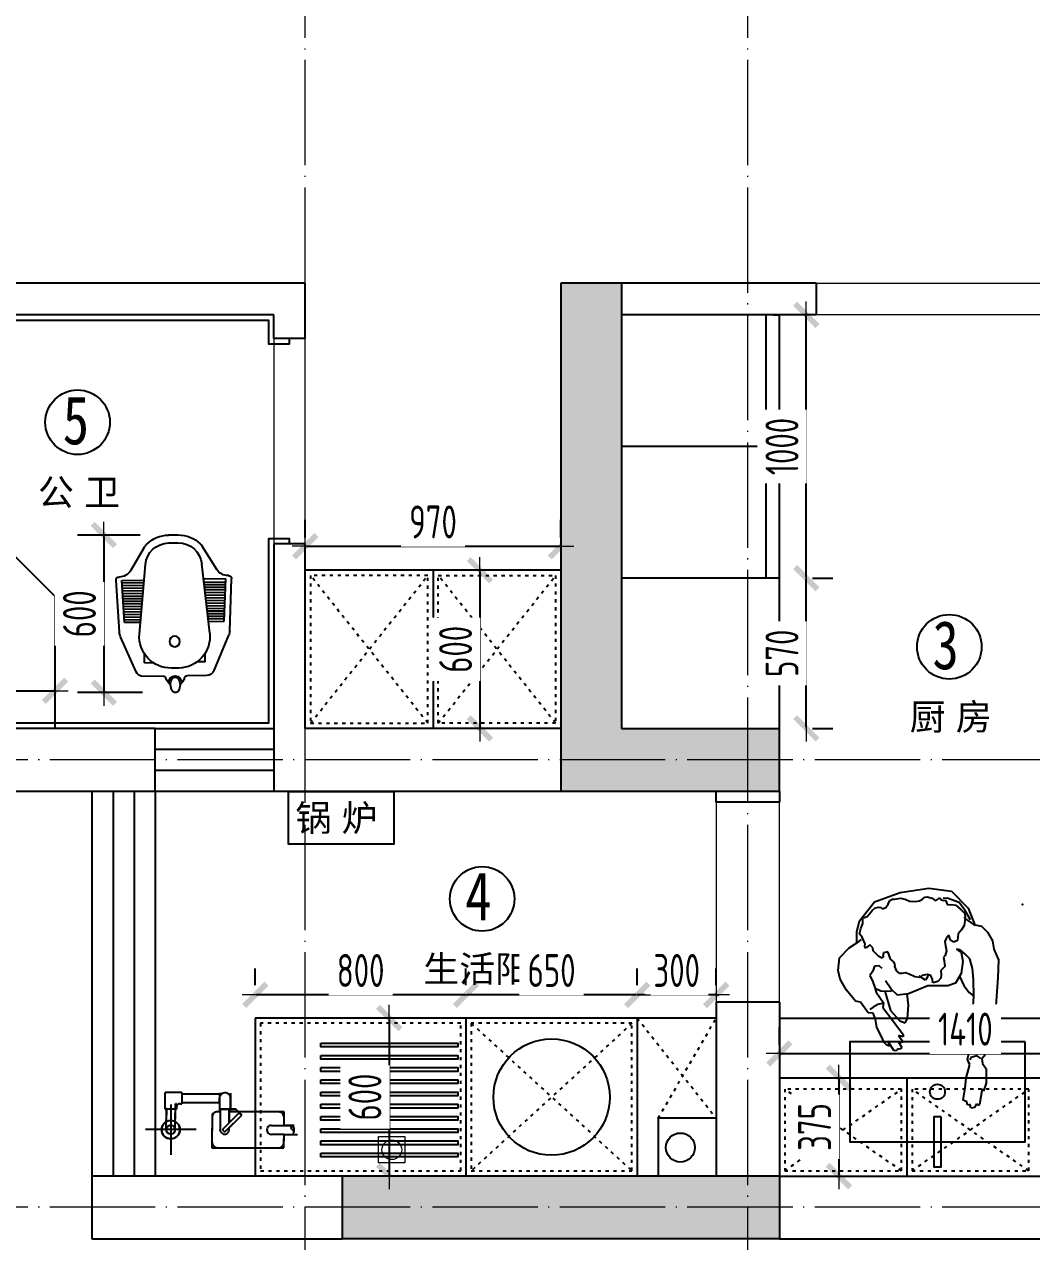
# Model space of a CAD drawing. Header units: inches. Extents: x -50945 to 250244, y -404780 to 18493.
# Drawn here: x 42694 to 46518, y -352325 to -347703 of the extents above; entities that cross this region are included whole.
import ezdxf

# ---------------------------------------------------------------- set-up
doc = ezdxf.new("R2010")
doc.units = ezdxf.units.IN
doc.header["$MEASUREMENT"] = 0
doc.linetypes.add('ACAD_ISO03W100', pattern=[30, 12, -18])
doc.linetypes.add('DOTE', pattern=[2.42, 2, -0.2, 0.02, -0.2])
for name, color, linetype in [('D-ARCHI', 250, 'Continuous'), ('EVH 立面填充', 8, 'Continuous'), ('IBS-003-建筑窗框', 3, 'Continuous'), ('IBS-182-原建筑非承重墙', 150, 'Continuous'), ('IBS-200-原建筑承重墙柱', 200, 'Continuous'), ('IBS-63-原建筑窗', 63, 'Continuous'), ('IDS-030-造型完成面(看线)', 30, 'Continuous'), ('IDS-040-固定高家具', 40, 'Continuous'), ('IFF-31-卫浴洁具', 31, 'Continuous'), ('IFF-51-活动家具', 51, 'Continuous'), ('iGo户型优化', 7, 'Continuous'), ('房间编号', 50, 'Continuous')]:
    doc.layers.add(name, color=color, linetype=linetype)
for name, color, linetype, lineweight in [('地面铺装内线', 251, 'Continuous', 5), ('地面铺装外线', 136, 'Continuous', 20), ('天棚材质标注', 2, 'Continuous', 5), ('门', 65, 'Continuous', 13)]:
    doc.layers.add(name, color=color, linetype=linetype, lineweight=lineweight)
doc.styles.add('ARI', font='', dxfattribs={"width": 0.8, "height": 200})
doc.styles.add('HBA-DIMT', font='ARCHS.SHX', dxfattribs={"width": 0.8})
doc.styles.add('MtXpl_Arial_Unicode_', font='Arial Unicode.ttf')
doc.styles.get('ARI').set_extended_font_data('SimSun')
doc.dimstyles.new('HBA_40', dxfattribs={"dimscale": 50, "dimtxt": 2.5, "dimasz": 0.1, "dimexe": 2, "dimexo": 2.5, "dimgap": 0.6, "dimtad": 1, "dimdec": 0, "dimrnd": 5, "dimzin": 0, "dimtxsty": 'HBA-DIMT', "dimblk": 'HBA_DIMENSION_TICK', "dimblk1": 'HBA_DIMENSION_TICK', "dimblk2": 'HBA_DIMENSION_TICK', "dimcen": 0.125, "dimclrd": 44, "dimclre": 44, "dimclrt": 2, "dimadec": 0, "dimazin": 0, "dimtfac": 1, "dimtdec": 0, "dimtix": 1, "dimtmove": 1, "dimatfit": 3, "dimldrblk": 'HBA_Leader_Dot', "dimfxl": 0, "dimtvp": 1, "dimtfill": 1, "dimtolj": 1, "dimtzin": 0, "dimarcsym": 0})

# ---------------------------------------------------------------- blocks, each defined once
blk = doc.blocks.new('11')
at = {"layer": 'IBS-182-原建筑非承重墙'}
for p, q in [((140996.6, -1245.4), (140997.1, -1054.1)), ((140567.3, -1080.2), (140567.1, -1131.5)), ((140567.3, -1080.2), (140567.1, -1131.5)), ((140567.2, -1100.7), (140567.1, -1131.5)), ((140840.5, -1081), (140567.3, -1080.2)), ((140575.7, -1080.3), (140567.3, -1080.2)), ((140820, -1080.9), (140587.7, -1080.3)), ((140820, -1080.9), (140587.7, -1080.3)), ((140840.5, -1081), (140820, -1080.9)), ((140840.2, -1209.1), (140840.5, -1081)), ((140840.2, -1197.1), (140840.5, -1101.4)), ((140840.2, -1209.1), (140840.5, -1101.4)), ((140840.5, -1101.4), (140840.5, -1081)), ((140567.1, -1131.5), (140516.4, -1131.3)), ((140535.4, -1131.4), (140527.6, -1131.4)), ((140567.1, -1131.5), (140535.4, -1131.4)), ((140567.1, -1131.5), (140535.4, -1131.4)), ((140567.1, -1131.5), (140614.9, -1131.6)), ((140787.9, -1144.5), (140727.7, -1204.5)), ((140797.1, -1153.8), (140736.8, -1213.7)), ((140775.4, -1157), (140787.9, -1144.5)), ((140775.4, -1149.1), (140775.4, -1157)), ((140775.4, -1149.1), (140775.4, -1157)), ((140775.4, -1149.1), (140775.4, -1157)), ((140809.4, -1217.5), (140809.6, -1149.2)), ((140809.4, -1227.1), (140809.6, -1149.2)), ((140809.6, -1144.6), (140809.6, -1149.2)), ((140809.6, -1149.2), (140809.6, -1144.6)), ((140901.2, -1149.5), (141092.5, -1150)), ((140979.8, -1149.7), (140979.6, -1227.6)), ((141013.9, -1149.8), (141013.7, -1227.7)), ((140528, -1165.5), (140567, -1165.6)), ((140528, -1165.5), (140567, -1165.6)), ((140567, -1165.6), (140535.3, -1165.5)), ((140567, -1165.6), (140566.9, -1196.4)), ((140567, -1165.6), (140566.9, -1216.9)), ((140567, -1165.6), (140566.9, -1196.4)), ((140614.8, -1165.8), (140567, -1165.6)), ((140775.4, -1157), (140727.7, -1204.5)), ((140736.8, -1213.7), (140775.4, -1175.4)), ((140736.8, -1213.7), (140775.4, -1175.4)), ((140775.4, -1175.4), (140775.2, -1227)), ((140775.3, -1217.4), (140775.4, -1175.4)), ((140775.4, -1175.4), (140775.3, -1217.4)), ((140979.7, -1180.1), (140979.5, -1248.1)), ((140979.7, -1180.1), (140979.6, -1227.6)), ((141013.7, -1227.7), (141013.9, -1180.2)), ((141013.7, -1227.7), (141013.9, -1180.2)), ((140566.9, -1208.4), (140566.9, -1216.9)), ((140566.9, -1216.9), (140769.8, -1217.4)), ((140566.9, -1216.9), (140587.4, -1216.9)), ((140587.4, -1216.9), (140775.3, -1217.4)), ((140587.4, -1216.9), (140740.4, -1217.3)), ((140736.8, -1213.7), (140727.7, -1204.5)), ((140727.7, -1204.5), (140736.8, -1213.7)), ((140750, -1226.9), (140736.8, -1213.7)), ((140740.4, -1217.3), (140750, -1226.9)), ((140775.2, -1227), (140750, -1226.9)), ((140750, -1226.9), (140769.8, -1227)), ((140769.8, -1217.4), (140769.6, -1288.5)), ((140769.7, -1268.6), (140769.8, -1227)), ((140769.8, -1227), (140769.7, -1268.6)), ((140812.1, -1227.1), (140769.8, -1227)), ((140775.3, -1217.4), (140775.2, -1227)), ((140775.3, -1217.4), (140775.2, -1227)), ((140775.2, -1227), (140809.4, -1227.1)), ((140809.4, -1217.5), (140819.7, -1217.5)), ((140809.4, -1217.5), (140809.4, -1227.1)), ((140812.1, -1251.7), (140812.1, -1220.6)), ((140812.1, -1251.7), (140812.1, -1220.6)), ((140812.1, -1251.7), (140812.1, -1227.1)), ((140975.4, -1248.1), (140975.5, -1227.6)), ((140975.5, -1234.5), (140975.4, -1248.1)), ((140975.5, -1234.5), (140975.5, -1227.6)), ((140975.5, -1227.6), (140979.6, -1227.6)), ((140975.5, -1227.6), (141017.8, -1227.7)), ((140979.6, -1227.6), (140975.5, -1227.6)), ((140975.5, -1227.6), (140975.5, -1234.5)), ((140979.5, -1248.1), (140979.6, -1227.6)), ((140979.6, -1227.6), (141013.7, -1227.7)), ((140979.6, -1227.6), (141017.8, -1227.7)), ((141013.7, -1227.7), (141017.8, -1227.7)), ((141017.8, -1227.7), (141013.7, -1227.7)), ((141017.8, -1227.7), (141013.7, -1227.7)), ((141017.8, -1234.6), (141017.7, -1290.5)), ((141017.8, -1234.6), (141017.8, -1227.7)), ((141017.8, -1234.6), (141017.8, -1227.7)), ((141017.8, -1227.7), (141017.8, -1234.6)), ((141017.8, -1234.6), (141017.8, -1227.7)), ((141017.8, -1227.7), (141017.8, -1234.6)), ((140769.7, -1268.6), (140769.6, -1288.5)), ((140803.1, -1285.8), (140812, -1285.8)), ((140954.8, -1285.8), (140803.3, -1285.8)), ((140803.3, -1285.8), (140812, -1285.8)), ((140812.1, -1251.7), (140812, -1268.8)), ((140812, -1285.8), (140812.1, -1251.7)), ((140812, -1285.8), (140812.1, -1251.7)), ((140812.1, -1251.7), (140954.9, -1251.7)), ((140954.9, -1251.7), (140953, -1251.7)), ((140954.9, -1251.7), (140953, -1251.7)), ((140954.8, -1290.4), (140954.9, -1248.1)), ((140954.8, -1290.4), (140981.7, -1290.5)), ((140961.8, -1248.1), (140954.9, -1248.1)), ((140954.9, -1250.9), (140954.9, -1251.7)), ((140954.9, -1250.9), (140954.9, -1251.7)), ((140979.5, -1248.1), (140975.4, -1248.1)), ((140975.4, -1248.1), (140979.5, -1248.1)), ((140981.7, -1290.5), (141017.7, -1290.5))]:
    blk.add_line(p, q, dxfattribs=at)
blk.add_circle((140996.9, -1149.8), 34.9, dxfattribs=at)
for start, end in [(0, 180), (0, 180), (180, 240.5217), (180, 240.5217), (299.176, 0), (299.176, 0)]:
    blk.add_arc((140996.9, -1149.8), 34.9, start, end, dxfattribs=at)
for centre, major_axis, start_param, end_param in [((140587.7, -1100.8), (-14.5, 14.5), 5.495149, 7.065946), ((140820, -1101.4), (-14.5, -14.5), 2.353557, 3.924353), ((140553.1, -1148.5), (-17.5, -17.5), -1.141223, -0.024085), ((140539.5, -1139.9), (-6.72, -6.72), 4.378011, 6.612288), ((140531.1, -1157), (-6.72, -6.72), 1.236418, 3.470695), ((140614.9, -1148.7), (-12.1, -12.1), 0.78276, 3.924353), ((140792.5, -1149.1), (-12.1, 12.1), 3.924353, 7.065946), ((140792.5, -1149.1), (-4.6, -4.6), 1.568158, 4.709751), ((140996.9, -1149.8), (-12.1, 12.1), 4.709751, 10.992936), ((140587.4, -1196.4), (-14.5, 14.5), 0.78276, 2.353557), ((140819.7, -1197), (-14.5, -14.5), 0.78276, 2.353557), ((140961.8, -1234.4), (-9.66, 9.66), 2.353557, 3.924353), ((140790.8, -1268.7), (-15, 15), 0.78276, 2.986227), ((140790.8, -1268.7), (-15, 15), 2.986227, 3.924353)]:
    blk.add_ellipse(centre, major_axis=major_axis, ratio=1, start_param=start_param, end_param=end_param, dxfattribs=at)
at = {"layer": 'IBS-182-原建筑非承重墙', "extrusion": (0, 0, -1)}
for start_param, end_param in [(5.500425, 7.071221), (5.500425, 7.071221), (3.929629, 5.500425), (3.929629, 5.500425), (2.358832, 3.929629), (2.358832, 3.929629), (7.071221, 8.642018), (7.071221, 8.642018)]:
    blk.add_ellipse((140996.9, -1149.8), major_axis=(-12.1, 12.1), ratio=1, start_param=start_param, end_param=end_param, dxfattribs=at)
blk = doc.blocks.new('抖音iGo户型优化-0721')
at = {"layer": 'IFF-31-卫浴洁具', "ltscale": 100}
for p, q in [((23051.6, -200812.2), (22992.6, -200945.2)), ((23154.8, -200795.4), (23079.4, -200794.4)), ((23321, -200797.7), (23245.6, -200796.7)), ((23348.3, -200816.3), (23403.6, -200950.8)), ((23084.4, -200846.4), (23083.9, -200879.7)), ((23084.4, -200846.4), (23116.3, -200846.8)), ((23213.8, -200826.2), (23185.7, -200825.8)), ((23314.6, -200849.5), (23282.6, -200849.1)), ((23314.6, -200849.5), (23314.1, -200882.9)), ((23064.5, -200955.1), (23087.1, -201218.7)), ((23331.5, -200958.7), (23301.7, -201221.6)), ((22988.4, -200962.2), (22975.7, -201159)), ((23008, -200998.5), (22997.4, -201159)), ((23068.8, -200999.3), (23008, -200998.5)), ((23326, -201002.9), (23386.8, -201003.7)), ((23386.8, -201003.7), (23393, -201164.5)), ((23407.4, -200967.9), (23414.7, -201165)), ((23072.6, -201049.4), (23004.7, -201048.5)), ((23071.7, -201039.4), (23005.4, -201038.5)), ((23070.8, -201029.4), (23006, -201028.5)), ((23070, -201019.4), (23006.7, -201018.5)), ((23069.1, -201009.3), (23007.3, -201008.5)), ((23322, -201042.8), (23388.3, -201043.7)), ((23323.1, -201032.8), (23387.9, -201033.7)), ((23324.3, -201022.8), (23387.6, -201023.7)), ((23325.4, -201012.9), (23387.2, -201013.7)), ((23076, -201089.4), (23002, -201088.4)), ((23075.1, -201079.4), (23002.7, -201078.4)), ((23074.3, -201069.4), (23003.4, -201068.5)), ((23073.4, -201059.4), (23004, -201058.5)), ((23316.3, -201092.7), (23390.3, -201093.7)), ((23317.5, -201082.8), (23389.9, -201083.7)), ((23318.6, -201072.8), (23389.5, -201073.7)), ((23319.7, -201062.8), (23389.1, -201063.7)), ((23320.9, -201052.8), (23388.7, -201053.7)), ((23080.3, -201139.5), (22998.7, -201138.4)), ((23079.4, -201129.5), (22999.4, -201128.4)), ((23078.6, -201119.5), (23000.1, -201118.4)), ((23077.7, -201109.5), (23000.7, -201108.4)), ((23076.9, -201099.5), (23001.4, -201098.4)), ((23310.7, -201142.7), (23392.2, -201143.8)), ((23311.8, -201132.7), (23391.8, -201133.8)), ((23312.9, -201122.7), (23391.4, -201123.8)), ((23314.1, -201112.7), (23391.1, -201113.8)), ((23315.2, -201102.7), (23390.7, -201103.8)), ((22997.4, -201159), (23082.1, -201160.2)), ((23081.2, -201149.5), (22998.1, -201148.4)), ((23393, -201164.5), (23308.3, -201163.3)), ((23309.5, -201152.6), (23392.6, -201153.8)), ((23031.4, -201196.4), (23083.8, -201285.4)), ((23358, -201200.9), (23303.2, -201288.4)), ((23175.5, -201300.9), (23211, -201301.4)), ((23175.1, -201330.9), (23210.6, -201331.4)), ((23210.6, -201331.4), (23175.1, -201330.9))]:
    blk.add_line(p, q, dxfattribs=at)
blk.add_circle((23198.4, -200927.2), 20, dxfattribs=at)
for centre, radius, start, end in [((23226.7, -200811.9), 66.5, 131.3509, 159.7158), ((23200.5, -200771.2), 25, 179.216, 359.216), ((23227, -200762.6), 44.3, 146.6708, 211.7611), ((23200.9, -200746.1), 13.4, 34.0457, 144.3862), ((23174.3, -200761.9), 44.3, 326.6708, 31.7611), ((23173.3, -200811.2), 66.5, 18.7161, 47.0811), ((23079, -200824.4), 30, 89.216, 156.0781), ((23154.9, -200785.4), 10, 269.216, 339.7158), ((23200.4, -200778.5), 13.4, 214.0457, 324.3862), ((23245.7, -200786.7), 10, 198.7161, 269.216), ((23320.6, -200827.7), 30, 22.3538, 89.216), ((23184.1, -200945.8), 120, 89.216, 184.4244), ((23212.2, -200946.2), 120, 354.0076, 89.216), ((23038.3, -200965.4), 50, 156.0781, 176.2889), ((23357.4, -200969.8), 50, 2.1431, 22.3538), ((22987.6, -201159.8), 12, 176.2889, 270.6079), ((22988.3, -201221.8), 50, 30.4869, 90.6079), ((23400.4, -201227.4), 50, 87.8241, 147.945), ((23402.7, -201165.5), 12, 267.8241, 2.1431), ((23176.8, -201211), 90, 184.9106, 269.216), ((23212.3, -201211.4), 90, 269.216, 353.5214), ((23126.9, -201260), 50, 210.4869, 224.5067), ((23176.8, -201211), 120, 224.5067, 269.216), ((23212.3, -201211.4), 120, 269.216, 313.9252), ((23260.8, -201261.9), 50, 313.9252, 327.945)]:
    blk.add_arc(centre, radius, start, end, dxfattribs=at)
blk = doc.blocks.new('HBA_DIMENSION_TICK')
at = {"color": 0, "linetype": 'ByBlock'}
for p, q in [((-10, 0), (0, 0)), ((0, 0), (10, 0))]:
    blk.add_line(p, q, dxfattribs=at)
at = {"color": 50, "linetype": 'ByBlock'}
blk.add_solid([(-10, -7), (-7, -10), (7, 10), (10, 7)], dxfattribs=at)
blk = doc.blocks.new('*D434')
at = {"layer": 'Defpoints', "color": 0, "transparency": 16777216}
for p in [(46972, -351610.9), (45560.2, -351703.3), (46972, -351703.3)]:
    blk.add_point(p, dxfattribs=at)
at = {"layer": '天棚材质标注', "color": 44, "lineweight": -2, "transparency": 16777216}
for p, q in [((45560.2, -351578.3), (45560.2, -351510.9)), ((46972, -351578.3), (46972, -351510.9)), ((45565.2, -351610.9), (46967, -351610.9))]:
    blk.add_line(p, q, dxfattribs=at)
at = {"layer": '天棚材质标注', "color": 44, "lineweight": -2, "transparency": 16777216, "xscale": 5, "yscale": 5, "zscale": 5, "rotation": 180}
blk.add_blockref('HBA_DIMENSION_TICK', (45560.2, -351610.9), dxfattribs=at)
at = {"layer": '天棚材质标注', "color": 44, "lineweight": -2, "transparency": 16777216, "xscale": 5, "yscale": 5, "zscale": 5}
blk.add_blockref('HBA_DIMENSION_TICK', (46972, -351610.9), dxfattribs=at)
at = {"layer": '天棚材质标注', "color": 2, "transparency": 16777216, "insert": (46266.1, -351518.4), "char_height": 125, "attachment_point": 5, "style": 'HBA-DIMT', "bg_fill": 3, "box_fill_scale": 1.25, "bg_fill_color": 256, "bg_fill_true_color": 13158600, "bg_fill_transparency": 0}
blk.add_mtext('\\A1;1410', dxfattribs=at)
blk = doc.blocks.new('HBA_Leader_Dot')
at = {"color": 0, "linetype": 'ByBlock'}
blk.add_line((-5, 0), (-10, 0), dxfattribs=at)
at = {"color": 0, "linetype": 'ByBlock', "const_width": 5}
blk.add_lwpolyline([(-2.5, 0, 1), (2.5, 0, 1)], format="xyb", close=True, dxfattribs=at)
blk = doc.blocks.new('*D436')
at = {"layer": 'Defpoints', "color": 0, "transparency": 16777216}
for p in [(45718.4, -351703.3), (45718.4, -352076.3), (45786.2, -352076.3)]:
    blk.add_point(p, dxfattribs=at)
at = {"layer": '天棚材质标注', "color": 44, "lineweight": -2, "transparency": 16777216}
for p, q in [((45786.2, -351708.3), (45786.2, -352071.3)), ((45843.4, -351703.3), (45886.2, -351703.3)), ((45843.4, -352076.3), (45886.2, -352076.3))]:
    blk.add_line(p, q, dxfattribs=at)
at = {"layer": '天棚材质标注', "color": 44, "lineweight": -2, "transparency": 16777216, "xscale": 5, "yscale": 5, "zscale": 5}
for p, rotation in [((45786.2, -351703.3), 90), ((45786.2, -352076.3), 270)]:
    blk.add_blockref('HBA_DIMENSION_TICK', p, dxfattribs=dict(at, rotation=rotation))
at = {"layer": '天棚材质标注', "color": 2, "transparency": 16777216, "insert": (45693.7, -351889.8), "char_height": 125, "attachment_point": 5, "rotation": 90, "style": 'HBA-DIMT', "bg_fill": 3, "box_fill_scale": 1.25, "bg_fill_color": 256, "bg_fill_true_color": 13158600, "bg_fill_transparency": 0}
blk.add_mtext('\\A1;375', dxfattribs=at)
blk = doc.blocks.new('*D437')
at = {"layer": 'Defpoints', "color": 0, "transparency": 16777216}
for p in [(45020.2, -351388.2), (45020.2, -351476.3), (45320.2, -351476.3)]:
    blk.add_point(p, dxfattribs=at)
at = {"layer": '天棚材质标注', "color": 44, "lineweight": -2, "transparency": 16777216}
for p, q in [((45020.2, -351351.3), (45020.2, -351288.2)), ((45320.2, -351351.3), (45320.2, -351288.2)), ((45015.2, -351388.2), (45010.2, -351388.2)), ((45320.2, -351388.2), (45020.2, -351388.2)), ((45325.2, -351388.2), (45330.2, -351388.2))]:
    blk.add_line(p, q, dxfattribs=at)
at = {"layer": '天棚材质标注', "color": 44, "lineweight": -2, "transparency": 16777216, "xscale": 5, "yscale": 5, "zscale": 5}
blk.add_blockref('HBA_DIMENSION_TICK', (45020.2, -351388.2), dxfattribs=at)
at = {"layer": '天棚材质标注', "color": 44, "lineweight": -2, "transparency": 16777216, "xscale": 5, "yscale": 5, "zscale": 5, "rotation": 180}
blk.add_blockref('HBA_DIMENSION_TICK', (45320.2, -351388.2), dxfattribs=at)
at = {"layer": '天棚材质标注', "color": 2, "transparency": 16777216, "insert": (45170.2, -351295.7), "char_height": 125, "attachment_point": 5, "style": 'HBA-DIMT', "bg_fill": 3, "box_fill_scale": 1.25, "bg_fill_color": 256, "bg_fill_true_color": 13158600, "bg_fill_transparency": 0}
blk.add_mtext('\\A1;300', dxfattribs=at)
blk = doc.blocks.new('*D438')
at = {"layer": 'Defpoints', "color": 0, "transparency": 16777216}
for p in [(44370.2, -351388.2), (44370.2, -351476.3), (45020.2, -351476.3)]:
    blk.add_point(p, dxfattribs=at)
at = {"layer": '天棚材质标注', "color": 44, "lineweight": -2, "transparency": 16777216}
for p, q in [((44370.2, -351351.3), (44370.2, -351288.2)), ((45020.2, -351351.3), (45020.2, -351288.2)), ((45015.2, -351388.2), (44375.2, -351388.2))]:
    blk.add_line(p, q, dxfattribs=at)
at = {"layer": '天棚材质标注', "color": 44, "lineweight": -2, "transparency": 16777216, "xscale": 5, "yscale": 5, "zscale": 5, "rotation": 180}
blk.add_blockref('HBA_DIMENSION_TICK', (44370.2, -351388.2), dxfattribs=at)
at = {"layer": '天棚材质标注', "color": 44, "lineweight": -2, "transparency": 16777216, "xscale": 5, "yscale": 5, "zscale": 5}
blk.add_blockref('HBA_DIMENSION_TICK', (45020.2, -351388.2), dxfattribs=at)
at = {"layer": '天棚材质标注', "color": 2, "transparency": 16777216, "insert": (44695.2, -351295.7), "char_height": 125, "attachment_point": 5, "style": 'HBA-DIMT', "bg_fill": 3, "box_fill_scale": 1.25, "bg_fill_color": 256, "bg_fill_true_color": 13158600, "bg_fill_transparency": 0}
blk.add_mtext('\\A1;650', dxfattribs=at)
blk = doc.blocks.new('*D439')
at = {"layer": 'Defpoints', "color": 0, "transparency": 16777216}
for p in [(43570.2, -351388.2), (43570.2, -351476.3), (44370.2, -351476.3)]:
    blk.add_point(p, dxfattribs=at)
at = {"layer": '天棚材质标注', "color": 44, "lineweight": -2, "transparency": 16777216}
for p, q in [((43570.2, -351351.3), (43570.2, -351288.2)), ((44370.2, -351351.3), (44370.2, -351288.2)), ((44365.2, -351388.2), (43575.2, -351388.2))]:
    blk.add_line(p, q, dxfattribs=at)
at = {"layer": '天棚材质标注', "color": 44, "lineweight": -2, "transparency": 16777216, "xscale": 5, "yscale": 5, "zscale": 5, "rotation": 180}
blk.add_blockref('HBA_DIMENSION_TICK', (43570.2, -351388.2), dxfattribs=at)
at = {"layer": '天棚材质标注', "color": 44, "lineweight": -2, "transparency": 16777216, "xscale": 5, "yscale": 5, "zscale": 5}
blk.add_blockref('HBA_DIMENSION_TICK', (44370.2, -351388.2), dxfattribs=at)
at = {"layer": '天棚材质标注', "color": 2, "transparency": 16777216, "insert": (43970.2, -351295.7), "char_height": 125, "attachment_point": 5, "style": 'HBA-DIMT', "bg_fill": 3, "box_fill_scale": 1.25, "bg_fill_color": 256, "bg_fill_true_color": 13158600, "bg_fill_transparency": 0}
blk.add_mtext('\\A1;800', dxfattribs=at)
blk = doc.blocks.new('*D440')
at = {"layer": 'Defpoints', "color": 0, "transparency": 16777216}
for p in [(44123.2, -351476.3), (44078.9, -352076.3), (44123.2, -352076.3)]:
    blk.add_point(p, dxfattribs=at)
at = {"layer": '天棚材质标注', "color": 44, "lineweight": -2, "transparency": 16777216}
for p, q in [((43998.2, -351476.3), (43978.9, -351476.3)), ((44078.9, -351481.3), (44078.9, -352071.3)), ((43998.2, -352076.3), (43978.9, -352076.3))]:
    blk.add_line(p, q, dxfattribs=at)
at = {"layer": '天棚材质标注', "color": 44, "lineweight": -2, "transparency": 16777216, "xscale": 5, "yscale": 5, "zscale": 5}
for p, rotation in [((44078.9, -351476.3), 90), ((44078.9, -352076.3), 270)]:
    blk.add_blockref('HBA_DIMENSION_TICK', p, dxfattribs=dict(at, rotation=rotation))
at = {"layer": '天棚材质标注', "color": 2, "transparency": 16777216, "insert": (43986.4, -351776.3), "char_height": 125, "attachment_point": 5, "rotation": 90, "style": 'HBA-DIMT', "bg_fill": 3, "box_fill_scale": 1.25, "bg_fill_color": 256, "bg_fill_true_color": 13158600, "bg_fill_transparency": 0}
blk.add_mtext('\\A1;600', dxfattribs=at)
blk = doc.blocks.new('*D441')
at = {"layer": 'Defpoints', "color": 0, "transparency": 16777216}
for p in [(45560.2, -349806.3), (45662.3, -349806.3), (45560.2, -350376.3)]:
    blk.add_point(p, dxfattribs=at)
at = {"layer": '天棚材质标注', "color": 44, "lineweight": -2, "transparency": 16777216}
for p, q in [((45662.3, -350371.3), (45662.3, -349811.3)), ((45685.2, -349806.3), (45762.3, -349806.3)), ((45685.2, -350376.3), (45762.3, -350376.3))]:
    blk.add_line(p, q, dxfattribs=at)
at = {"layer": '天棚材质标注', "color": 44, "lineweight": -2, "transparency": 16777216, "xscale": 5, "yscale": 5, "zscale": 5}
for p, rotation in [((45662.3, -349806.3), 90), ((45662.3, -350376.3), 270)]:
    blk.add_blockref('HBA_DIMENSION_TICK', p, dxfattribs=dict(at, rotation=rotation))
at = {"layer": '天棚材质标注', "color": 2, "transparency": 16777216, "insert": (45569.8, -350091.3), "char_height": 125, "attachment_point": 5, "rotation": 90, "style": 'HBA-DIMT', "bg_fill": 3, "box_fill_scale": 1.25, "bg_fill_color": 256, "bg_fill_true_color": 13158600, "bg_fill_transparency": 0}
blk.add_mtext('\\A1;570', dxfattribs=at)
blk = doc.blocks.new('*D442')
at = {"layer": 'Defpoints', "color": 0, "transparency": 16777216}
for p in [(45662.3, -348806.3), (45662.3, -348806.3), (45560.2, -349806.3)]:
    blk.add_point(p, dxfattribs=at)
at = {"layer": '天棚材质标注', "color": 44, "lineweight": -2, "transparency": 16777216}
for p, q in [((45537.3, -348806.3), (45562.3, -348806.3)), ((45662.3, -349801.3), (45662.3, -348811.3)), ((45685.2, -349806.3), (45762.3, -349806.3))]:
    blk.add_line(p, q, dxfattribs=at)
at = {"layer": '天棚材质标注', "color": 44, "lineweight": -2, "transparency": 16777216, "xscale": 5, "yscale": 5, "zscale": 5}
for p, rotation in [((45662.3, -348806.3), 90), ((45662.3, -349806.3), 270)]:
    blk.add_blockref('HBA_DIMENSION_TICK', p, dxfattribs=dict(at, rotation=rotation))
at = {"layer": '天棚材质标注', "color": 2, "transparency": 16777216, "insert": (45569.8, -349306.3), "char_height": 125, "attachment_point": 5, "rotation": 90, "style": 'HBA-DIMT', "bg_fill": 3, "box_fill_scale": 1.25, "bg_fill_color": 256, "bg_fill_true_color": 13158600, "bg_fill_transparency": 0}
blk.add_mtext('\\A1;1000', dxfattribs=at)
blk = doc.blocks.new('*D443')
at = {"layer": 'Defpoints', "color": 0, "transparency": 16777216}
for p in [(44730.2, -349685.1), (43760.2, -349776.3), (44730.2, -349776.3)]:
    blk.add_point(p, dxfattribs=at)
at = {"layer": '天棚材质标注', "color": 44, "lineweight": -2, "transparency": 16777216}
for p, q in [((43760.2, -349651.3), (43760.2, -349585.1)), ((44730.2, -349651.3), (44730.2, -349585.1)), ((43765.2, -349685.1), (44725.2, -349685.1))]:
    blk.add_line(p, q, dxfattribs=at)
at = {"layer": '天棚材质标注', "color": 44, "lineweight": -2, "transparency": 16777216, "xscale": 5, "yscale": 5, "zscale": 5, "rotation": 180}
blk.add_blockref('HBA_DIMENSION_TICK', (43760.2, -349685.1), dxfattribs=at)
at = {"layer": '天棚材质标注', "color": 44, "lineweight": -2, "transparency": 16777216, "xscale": 5, "yscale": 5, "zscale": 5}
blk.add_blockref('HBA_DIMENSION_TICK', (44730.2, -349685.1), dxfattribs=at)
at = {"layer": '天棚材质标注', "color": 2, "transparency": 16777216, "insert": (44245.2, -349592.6), "char_height": 125, "attachment_point": 5, "style": 'HBA-DIMT', "bg_fill": 3, "box_fill_scale": 1.25, "bg_fill_color": 256, "bg_fill_true_color": 13158600, "bg_fill_transparency": 0}
blk.add_mtext('\\A1;970', dxfattribs=at)
blk = doc.blocks.new('*D444')
at = {"layer": 'Defpoints', "color": 0, "transparency": 16777216}
for p in [(44414.4, -349776.3), (44414.4, -350376.3), (44423.2, -350376.3)]:
    blk.add_point(p, dxfattribs=at)
at = {"layer": '天棚材质标注', "color": 44, "lineweight": -2, "transparency": 16777216}
for p, q in [((44423.2, -349781.3), (44423.2, -350371.3)), ((44539.4, -349776.3), (44523.2, -349776.3)), ((44539.4, -350376.3), (44523.2, -350376.3))]:
    blk.add_line(p, q, dxfattribs=at)
at = {"layer": '天棚材质标注', "color": 44, "lineweight": -2, "transparency": 16777216, "xscale": 5, "yscale": 5, "zscale": 5}
for p, rotation in [((44423.2, -349776.3), 90), ((44423.2, -350376.3), 270)]:
    blk.add_blockref('HBA_DIMENSION_TICK', p, dxfattribs=dict(at, rotation=rotation))
at = {"layer": '天棚材质标注', "color": 2, "transparency": 16777216, "insert": (44330.7, -350076.3), "char_height": 125, "attachment_point": 5, "rotation": 90, "style": 'HBA-DIMT', "bg_fill": 3, "box_fill_scale": 1.25, "bg_fill_color": 256, "bg_fill_true_color": 13158600, "bg_fill_transparency": 0}
blk.add_mtext('\\A1;600', dxfattribs=at)
blk = doc.blocks.new('*D447')
at = {"layer": 'Defpoints', "color": 0, "transparency": 16777216}
for p in [(41890.2, -350220.6), (42810.2, -350220.6), (42810.2, -350233.9)]:
    blk.add_point(p, dxfattribs=at)
at = {"layer": '天棚材质标注', "color": 44, "lineweight": -2, "transparency": 16777216}
for p, q in [((41895.2, -350233.9), (42805.2, -350233.9)), ((41890.2, -350345.6), (41890.2, -350333.9)), ((42810.2, -350345.6), (42810.2, -350333.9))]:
    blk.add_line(p, q, dxfattribs=at)
at = {"layer": '天棚材质标注', "color": 44, "lineweight": -2, "transparency": 16777216, "xscale": 5, "yscale": 5, "zscale": 5, "rotation": 180}
blk.add_blockref('HBA_DIMENSION_TICK', (41890.2, -350233.9), dxfattribs=at)
at = {"layer": '天棚材质标注', "color": 44, "lineweight": -2, "transparency": 16777216, "xscale": 5, "yscale": 5, "zscale": 5}
blk.add_blockref('HBA_DIMENSION_TICK', (42810.2, -350233.9), dxfattribs=at)
at = {"layer": '天棚材质标注', "color": 2, "transparency": 16777216, "insert": (42350.2, -350141.4), "char_height": 125, "attachment_point": 5, "style": 'HBA-DIMT', "bg_fill": 3, "box_fill_scale": 1.25, "bg_fill_color": 256, "bg_fill_true_color": 13158600, "bg_fill_transparency": 0}
blk.add_mtext('\\A1;920', dxfattribs=at)
blk = doc.blocks.new('*D448')
at = {"layer": 'Defpoints', "color": 0, "transparency": 16777216}
for p in [(43258.7, -349642.3), (42995.4, -350240.8), (43266.8, -350240.8)]:
    blk.add_point(p, dxfattribs=at)
at = {"layer": '天棚材质标注', "color": 44, "lineweight": -2, "transparency": 16777216}
for p, q in [((43133.7, -349642.3), (42895.4, -349642.3)), ((42995.4, -349647.3), (42995.4, -350235.8)), ((43141.8, -350240.8), (42895.4, -350240.8))]:
    blk.add_line(p, q, dxfattribs=at)
at = {"layer": '天棚材质标注', "color": 44, "lineweight": -2, "transparency": 16777216, "xscale": 5, "yscale": 5, "zscale": 5}
for p, rotation in [((42995.4, -349642.3), 90), ((42995.4, -350240.8), 270)]:
    blk.add_blockref('HBA_DIMENSION_TICK', p, dxfattribs=dict(at, rotation=rotation))
at = {"layer": '天棚材质标注', "color": 2, "transparency": 16777216, "insert": (42902.9, -349941.5), "char_height": 125, "attachment_point": 5, "rotation": 90, "style": 'HBA-DIMT', "bg_fill": 3, "box_fill_scale": 1.25, "bg_fill_color": 256, "bg_fill_true_color": 13158600, "bg_fill_transparency": 0}
blk.add_mtext('\\A1;600', dxfattribs=at)

msp = doc.modelspace()

# ---------------------------------------------------------------- hatches: boundary and pattern name
at = {"layer": 'EVH 立面填充'}
h = msp.add_hatch(color=256, dxfattribs=at)
h.dxf.hatch_style = 1
h.paths.add_polyline_path([(45560.2, -350616.29), (45560.2, -350376.29), (44960.2, -350376.29), (44960.2, -348686.29), (44730.2, -348686.29), (44730.2, -350616.29)])
h = msp.add_hatch(color=256, dxfattribs=at)
h.dxf.hatch_style = 1
h.paths.add_polyline_path([(43900.2, -352076.29), (43900.2, -352314.62), (45560.2, -352314.62), (45560.2, -352076.29)])

# ---------------------------------------------------------------- linework, layer by layer
at = {"layer": 'D-ARCHI', "color": 251, "linetype": 'DOTE', "lineweight": 5, "ltscale": 200}
for p, q in [((43760.2, -355014.62), (43760.2, -340066.05)), ((45440.2, -355014.62), (45440.2, -340066.05)), ((52870.5, -350496.29), (32543.24, -350496.29)), ((52870.5, -352194.62), (32543.24, -352194.62))]:
    msp.add_line(p, q, dxfattribs=at)
at = {"layer": 'IBS-003-建筑窗框', "color": 251, "ltscale": 10}
for p, q in [((43190.2, -350376.29), (43640.2, -350376.29)), ((42950.2, -350616.29), (42950.2, -352076.29)), ((43640.2, -350616.29), (43190.2, -350616.29)), ((43190.2, -350616.29), (43190.2, -352076.29))]:
    msp.add_line(p, q, dxfattribs=at)
at = {"layer": 'IBS-182-原建筑非承重墙'}
for p, q in [((43760.2, -348686.29), (40110.2, -348686.29)), ((43760.2, -348896.29), (43760.2, -348686.29)), ((45700.2, -348686.29), (44960.2, -348686.29)), ((45700.2, -348686.29), (45700.2, -348806.29)), ((43640.2, -348806.29), (41870.2, -348806.29)), ((43640.2, -348896.29), (43640.2, -348806.29)), ((45700.2, -348806.29), (44960.2, -348806.29)), ((43760.2, -348896.29), (43640.2, -348896.29)), ((43760.2, -349676.29), (43640.2, -349676.29)), ((43640.2, -349676.29), (43640.2, -350616.29)), ((43760.2, -350376.29), (43760.2, -349676.29)), ((43190.2, -350376.29), (41870.2, -350376.29)), ((43190.2, -350616.29), (43190.2, -350376.29)), ((44730.2, -350376.29), (43760.2, -350376.29)), ((42950.2, -350616.29), (40490.2, -350616.29)), ((43190.2, -350616.29), (42950.2, -350616.29)), ((44730.2, -350616.29), (43640.2, -350616.29)), ((45320.2, -350656.29), (45320.2, -350616.29)), ((45560.2, -350656.29), (45320.2, -350656.29)), ((45560.2, -350616.29), (45560.2, -350656.29)), ((45560.2, -351416.29), (45320.2, -351416.29)), ((45320.2, -351416.29), (45320.2, -352076.29)), ((45560.2, -351416.29), (45560.2, -352076.29)), ((45100.2, -351856.29), (45100.2, -352076.29)), ((45320.2, -351856.29), (45100.2, -351856.29)), ((43900.2, -352076.29), (42950.2, -352076.29)), ((42950.2, -352076.29), (42950.2, -352314.62)), ((45560.2, -352076.29), (47360.2, -352076.29)), ((42950.2, -352314.62), (43900.2, -352314.62)), ((45560.2, -352314.62), (47600.2, -352314.62))]:
    msp.add_line(p, q, dxfattribs=at)
msp.add_circle((45184.24, -351967.86), 55, dxfattribs=at)
msp.add_point((46482.83, -351044.84), dxfattribs=at)
at = {"layer": 'IBS-200-原建筑承重墙柱', "ltscale": 0.02}
for p, q in [((44730.2, -348686.29), (44730.2, -350616.29)), ((44960.2, -348686.29), (44730.2, -348686.29)), ((44960.2, -348686.29), (44960.2, -350376.29)), ((44960.2, -350376.29), (45560.2, -350376.29)), ((45560.2, -350616.29), (45560.2, -350376.29)), ((45560.2, -350616.29), (44730.2, -350616.29)), ((45560.2, -352076.29), (43900.2, -352076.29)), ((43900.2, -352076.29), (43900.2, -352314.62)), ((45560.2, -352076.29), (45560.2, -352314.62)), ((45560.2, -352314.62), (43900.2, -352314.62))]:
    msp.add_line(p, q, dxfattribs=at)
at = {"layer": 'IBS-63-原建筑窗'}
for p, q in [((43640.2, -350456.29), (43190.2, -350456.29)), ((43640.2, -350536.29), (43190.2, -350536.29)), ((43030.2, -350616.29), (43030.2, -352076.29)), ((43110.2, -350616.29), (43110.2, -352076.29))]:
    msp.add_line(p, q, dxfattribs=at)
at = {"layer": 'IDS-030-造型完成面(看线)'}
msp.add_lwpolyline([(43700.2, -349676.29), (43700.2, -349656.29), (43620.2, -349656.29), (43620.2, -350356.29), (41890.2, -350356.29), (41890.2, -348826.29), (43620.2, -348826.29), (43620.2, -348916.29), (43700.2, -348916.29), (43700.2, -348896.29)], dxfattribs=at)
at = {"layer": 'IDS-040-固定高家具'}
for p, q in [((44730.2, -349776.29), (43760.2, -349776.29)), ((44245.2, -349776.29), (44245.2, -350376.29)), ((45320.2, -351476.29), (43570.2, -351476.29)), ((43570.2, -351476.29), (43570.2, -352076.29)), ((44370.2, -351476.29), (44370.2, -352076.29)), ((45020.2, -351476.29), (45020.2, -352076.29)), ((45560.2, -351703.3), (46971.96, -351703.3)), ((46043.53, -351703.3), (46043.53, -352076.29))]:
    msp.add_line(p, q, dxfattribs=at)
at = {"layer": 'IDS-040-固定高家具', "linetype": 'ACAD_ISO03W100'}
for p, q in [((43780.2, -350356.29), (44225.2, -349796.29)), ((44225.2, -350356.29), (43780.2, -349796.29)), ((44710.2, -350356.29), (44265.2, -349796.29)), ((44265.2, -350356.29), (44710.2, -349796.29)), ((45020.2, -351476.29), (45320.2, -351856.29)), ((45100.2, -351856.29), (45320.2, -351476.29)), ((45000.2, -351496.29), (44390.2, -352056.29)), ((44390.2, -351496.29), (45000.2, -352056.29)), ((45580.2, -352056.29), (46023.53, -351746.29)), ((46023.53, -352056.29), (45580.2, -351746.29)), ((46063.53, -352056.29), (46506.86, -351746.29)), ((46506.86, -352056.29), (46063.53, -351746.29))]:
    msp.add_line(p, q, dxfattribs=at)
for points in [[(43780.2, -350356.29), (44225.2, -350356.29), (44225.2, -349796.29), (43780.2, -349796.29)], [(44710.2, -350356.29), (44265.2, -350356.29), (44265.2, -349796.29), (44710.2, -349796.29)], [(43590.2, -352056.29), (44350.2, -352056.29), (44350.2, -351496.29), (43590.2, -351496.29)], [(44390.2, -352056.29), (45000.2, -352056.29), (45000.2, -351496.29), (44390.2, -351496.29)], [(45580.2, -352056.29), (46023.53, -352056.29), (46023.53, -351746.29), (45580.2, -351746.29)], [(46063.53, -352056.29), (46506.86, -352056.29), (46506.86, -351746.29), (46063.53, -351746.29)]]:
    msp.add_lwpolyline(points, close=True, dxfattribs=at)
at = {"layer": 'IDS-040-固定高家具'}
for points in [[(43696.09, -350616.29), (44096.09, -350616.29), (44096.09, -350816.29), (43696.09, -350816.29)], [(43818.54, -351571.67), (44339.26, -351571.67), (44339.26, -351586.07), (43818.54, -351586.07)], [(43818.54, -351618.06), (44339.26, -351618.06), (44339.26, -351632.46), (43818.54, -351632.46)], [(43818.54, -351664.45), (44339.26, -351664.45), (44339.26, -351678.85), (43818.54, -351678.85)], [(43818.54, -351710.84), (44339.26, -351710.84), (44339.26, -351725.24), (43818.54, -351725.24)], [(43818.54, -351757.23), (44339.26, -351757.23), (44339.26, -351771.63), (43818.54, -351771.63)], [(43818.54, -351803.63), (44339.26, -351803.63), (44339.26, -351818.02), (43818.54, -351818.02)], [(43818.54, -351850.02), (44339.26, -351850.02), (44339.26, -351864.42), (43818.54, -351864.42)], [(43818.54, -351896.41), (44339.26, -351896.41), (44339.26, -351910.81), (43818.54, -351910.81)], [(43818.54, -351942.8), (44339.26, -351942.8), (44339.26, -351957.2), (43818.54, -351957.2)], [(43818.54, -351989.19), (44339.26, -351989.19), (44339.26, -352003.59), (43818.54, -352003.59)]]:
    msp.add_lwpolyline(points, close=True, dxfattribs=at)
msp.add_circle((44695.2, -351776.29), 220.91, dxfattribs=at)
at = {"layer": 'IFF-31-卫浴洁具', "ltscale": 0.02}
for p, q in [((42810.2, -349876.29), (42410.2, -349476.29)), ((42810.2, -350376.29), (42810.2, -349876.29))]:
    msp.add_line(p, q, dxfattribs=at)
for points in [[(46492.7, -351566.3), (45827.7, -351566.3), (45827.7, -351946.3), (46492.7, -351946.3)], [(46174.45, -351851.3), (46145.95, -351851.3), (46145.95, -352041.3), (46174.45, -352041.3)]]:
    msp.add_lwpolyline(points, close=True, dxfattribs=at)
msp.add_circle((46160.2, -351756.3), 28.5, dxfattribs=at)
at = {"layer": 'IFF-51-活动家具'}
for p, q in [((45510.2, -349806.29), (45510.2, -348806.29)), ((45560.2, -350376.29), (45560.2, -348806.29)), ((45510.2, -349306.29), (44960.2, -349306.29)), ((45560.2, -349806.29), (44960.2, -349806.29)), ((45560.2, -351476.29), (46760.2, -351476.29))]:
    msp.add_line(p, q, dxfattribs=at)
at = {"layer": 'iGo户型优化', "color": 251}
for p, q in [((46018.98, -350999.97), (46127.39, -350982.85)), ((46127.39, -350982.85), (46213.01, -350994.92)), ((45921, -351034.61), (46018.98, -350999.97)), ((45973.15, -351044.22), (45979.54, -351030.35)), ((45979.54, -351030.35), (45987.59, -351025.2)), ((45987.59, -351025.2), (45996.64, -351025.28)), ((45996.64, -351025.28), (46019.3, -351020.96)), ((46019.3, -351020.96), (46038.07, -351024.62)), ((46038.07, -351024.62), (46054.01, -351032.43)), ((46075.93, -351033.67), (46091.62, -351030.68)), ((46091.62, -351030.68), (46103.16, -351024.87)), ((46103.16, -351024.87), (46112.62, -351017.64)), ((46112.62, -351017.64), (46121.34, -351015.98)), ((46121.34, -351015.98), (46140.44, -351021.38)), ((46140.44, -351021.38), (46146.66, -351025.61)), ((46146.66, -351025.61), (46153.23, -351031.6)), ((46153.23, -351031.6), (46164.43, -351024.04)), ((46164.43, -351024.04), (46169, -351019.55)), ((46169, -351019.55), (46173.81, -351025.86)), ((46173.81, -351025.86), (46172.4, -351027.94)), ((46172.4, -351027.94), (46183.53, -351029.44)), ((46196.72, -351021.08), (46182.23, -351022.42)), ((46183.53, -351029.44), (46190.5, -351028.11)), ((46190.5, -351028.11), (46197.65, -351046.64)), ((46242.34, -351037.23), (46196.72, -351021.08)), ((46213.01, -350994.92), (46276.64, -351059.07)), ((45864, -351107.57), (45921, -351034.61)), ((45902.51, -351081.2), (45912.72, -351068.4)), ((45912.72, -351068.4), (45923.26, -351057.35)), ((45923.26, -351057.35), (45937.2, -351054.69)), ((45937.2, -351054.69), (45946.59, -351056.52)), ((45946.59, -351056.52), (45951.07, -351061.09)), ((45951.07, -351061.09), (45964.69, -351056.69)), ((45964.69, -351056.69), (45973.15, -351044.22)), ((46054.01, -351032.43), (46075.93, -351033.67)), ((46197.65, -351046.64), (46213.67, -351045.39)), ((46213.67, -351045.39), (46230.36, -351047.63)), ((46230.36, -351047.63), (46250.04, -351065.58)), ((46263.94, -351066.82), (46242.34, -351037.23)), ((46250.04, -351065.58), (46263.5, -351079.29)), ((46285.13, -351103.58), (46263.94, -351066.82)), ((46276.64, -351059.07), (46303.71, -351126.65)), ((45854.08, -351148.5), (45864, -351107.57)), ((45869.65, -351136.29), (45876.78, -351116.84)), ((45872.79, -351095.91), (45883.25, -351093.91)), ((45874.87, -351097.32), (45872.79, -351095.91)), ((45877.27, -351100.48), (45874.87, -351097.32)), ((45876.78, -351116.84), (45877.27, -351100.48)), ((45883.25, -351093.91), (45893.38, -351090.17)), ((45893.38, -351090.17), (45902.51, -351081.2)), ((46265.08, -351097.07), (46261.35, -351124.91)), ((46261.99, -351091.54), (46266.72, -351100)), ((46263.5, -351079.29), (46265.08, -351097.07)), ((46266.72, -351100), (46297.27, -351120.78)), ((46297.27, -351120.78), (46326.92, -351127.55)), ((45853.68, -351192.93), (45854.08, -351148.5)), ((45864.59, -351157.14), (45869.65, -351136.29)), ((45874.22, -351169.77), (45864.59, -351157.14)), ((45883.78, -351191.46), (45874.22, -351169.77)), ((46203.24, -351161.3), (46193.04, -351174.1)), ((46207.32, -351173.18), (46203.24, -351161.3)), ((46238.45, -351156.4), (46236.13, -351182.16)), ((46251.81, -351141.19), (46238.45, -351156.4)), ((46261.35, -351124.91), (46251.81, -351141.19)), ((46326.92, -351127.55), (46350.63, -351149.64)), ((46350.63, -351149.64), (46369.46, -351183.31)), ((45787.96, -351248.03), (45824.85, -351209.07)), ((45824.85, -351209.07), (45861.25, -351186.16)), ((45861.25, -351186.16), (45871.7, -351178.56)), ((45886.19, -351194.62), (45883.78, -351191.46)), ((45884.03, -351202.26), (45886.19, -351194.62)), ((45885.69, -351210.99), (45884.03, -351202.26)), ((45890.59, -351208.24), (45885.69, -351210.99)), ((45903.21, -351198.61), (45890.59, -351208.24)), ((45914.25, -351209.16), (45903.21, -351198.61)), ((45916.58, -351221.37), (45914.25, -351209.16)), ((46193.04, -351174.1), (46188.06, -351185.9)), ((46188.06, -351185.9), (46191.05, -351201.6)), ((46191.05, -351201.6), (46194.71, -351220.79)), ((46210.72, -351181.58), (46207.32, -351173.18)), ((46222.85, -351188.31), (46210.72, -351181.58)), ((46236.13, -351182.16), (46222.85, -351188.31)), ((46231.89, -351214.86), (46250.22, -351227.33)), ((46246.55, -351217.39), (46231.89, -351214.86)), ((46369.46, -351183.31), (46373.62, -351214.45)), ((46373.62, -351214.45), (46392.04, -351255.3)), ((45782.76, -351295.15), (45787.96, -351248.03)), ((45936.93, -351242.81), (45916.58, -351221.37)), ((45950.8, -351249.21), (45936.93, -351242.81)), ((45956.44, -351240.9), (45950.8, -351249.21)), ((45955.85, -351228.35), (45952.62, -351239.82)), ((45952.62, -351239.82), (45956.44, -351240.9)), ((45971.54, -351225.36), (45955.85, -351228.35)), ((45974.95, -351233.75), (45971.54, -351225.36)), ((45982.1, -351252.28), (45974.95, -351233.75)), ((45994.89, -351262.5), (45982.1, -351252.28)), ((46188.99, -351238.16), (46183.01, -351244.72)), ((46183.01, -351244.72), (46185.67, -351258.68)), ((46185.67, -351258.68), (46187.92, -351279.95)), ((46194.71, -351220.79), (46188.99, -351238.16)), ((46265.54, -351233.28), (46246.55, -351217.39)), ((46256.42, -351259.86), (46249.51, -351307.3)), ((46250.22, -351227.33), (46256.42, -351259.86)), ((46283.14, -351251.22), (46265.54, -351233.28)), ((46293.74, -351288.23), (46283.14, -351251.22)), ((46392.04, -351255.3), (46389.05, -351323.28)), ((45791, -351329.06), (45782.76, -351295.15)), ((45914.56, -351298.41), (45903.49, -351314.72)), ((45921.56, -351279.34), (45914.56, -351298.41)), ((45938.99, -351277.79), (45921.56, -351279.34)), ((45949.83, -351288.14), (45938.99, -351277.79)), ((45998.96, -351274.38), (45994.89, -351262.5)), ((45998.21, -351279.95), (45998.96, -351274.38)), ((46005.36, -351298.48), (45998.21, -351279.95)), ((46017.81, -351306.96), (46005.36, -351298.48)), ((46025.12, -351307.37), (46017.81, -351306.96)), ((46039.07, -351304.71), (46025.12, -351307.37)), ((46052.6, -351309.37), (46039.07, -351304.71)), ((46178.79, -351288.93), (46172.82, -351295.49)), ((46172.82, -351295.49), (46174.4, -351313.27)), ((46187.92, -351279.95), (46178.79, -351288.93)), ((46249.51, -351307.3), (46228.02, -351343.34)), ((46296.44, -351330.29), (46293.74, -351288.23)), ((45814.88, -351370.64), (45791, -351329.06)), ((45903.49, -351314.72), (45915.22, -351339.09)), ((45915.22, -351339.09), (45922.89, -351360.7)), ((45984.31, -351366.73), (45962.39, -351335.42)), ((46123.76, -351354.34), (46049.72, -351384.42)), ((46074.44, -351319.67), (46052.6, -351309.37)), ((46091.13, -351321.91), (46074.44, -351319.67)), ((46102.33, -351314.35), (46091.13, -351321.91)), ((46091.98, -351317.82), (46091.2, -351317.6)), ((46104.2, -351326.13), (46091.98, -351317.82)), ((46121.51, -351310.7), (46102.33, -351314.35)), ((46114.38, -351333.06), (46104.2, -351326.13)), ((46121.3, -351322.87), (46114.38, -351333.06)), ((46124.48, -351311.62), (46121.3, -351322.87)), ((46135.05, -351315.35), (46121.51, -351310.7)), ((46199.92, -351354.01), (46123.76, -351354.34)), ((46126.5, -351311.02), (46124.48, -351311.62)), ((46141.53, -351330.39), (46135.05, -351315.35)), ((46142.11, -351342.94), (46141.53, -351330.39)), ((46160.96, -351337.53), (46142.11, -351342.94)), ((46172.91, -351324.41), (46160.96, -351337.53)), ((46174.4, -351313.27), (46172.91, -351324.41)), ((46228.02, -351343.34), (46199.92, -351354.01)), ((46243.82, -351316.84), (46260.03, -351353.2)), ((46260.03, -351353.2), (46280.97, -351379.37)), ((46297.92, -351393.88), (46296.44, -351330.29)), ((46389.05, -351323.28), (46374.21, -351533.69)), ((45849.35, -351411.97), (45814.88, -351370.64)), ((45922.89, -351360.7), (45927.86, -351377.49)), ((45944.97, -351374.23), (45925.58, -351365.51)), ((45927.86, -351377.49), (45955.16, -351418.41)), ((45985.94, -351375.29), (45944.97, -351374.23)), ((45960.64, -351374.63), (45981.89, -351447.03)), ((46008.02, -351388.82), (45984.31, -351366.73)), ((46049.72, -351384.42), (46008.02, -351388.82)), ((46050.71, -351426.81), (46044.78, -351384.94)), ((46280.97, -351379.37), (46297.91, -351393.29)), ((46287.78, -351535.97), (46297.92, -351393.88)), ((45867.76, -351415.56), (45849.35, -351411.97)), ((45896.77, -351456.16), (45867.76, -351415.56)), ((45915.74, -351434.8), (45903.36, -351444.25)), ((45933.25, -351424.36), (45915.74, -351434.8)), ((45950.36, -351421.1), (45933.25, -351424.36)), ((45955.16, -351418.41), (45953.29, -351436.51)), ((45953.29, -351436.51), (45989.07, -351484.69)), ((45981.89, -351447.03), (46017.74, -351486.32)), ((46046.17, -351477.35), (46050.71, -351426.81)), ((45916.56, -351457.71), (45896.77, -351456.16)), ((45924.55, -351481.02), (45916.56, -351457.71)), ((45930.43, -351511.84), (45924.55, -351481.02)), ((45989.07, -351484.69), (46029.57, -351539.06)), ((46017.74, -351486.32), (46037.13, -351495.04)), ((46037.13, -351495.04), (46046.17, -351477.35)), ((45947.54, -351545.83), (45930.43, -351511.84)), ((46029.57, -351539.06), (46029.49, -351547.95)), ((46289.18, -351571.19), (46287.78, -351535.97)), ((46374.21, -351533.69), (46344.98, -351594.26)), ((45957.24, -351568.82), (45947.54, -351545.83)), ((45968.08, -351579.17), (45957.24, -351568.82)), ((45977.61, -351582.68), (45968.08, -351579.17)), ((45972.31, -351564.17), (45977.61, -351582.68)), ((45995.21, -351600.61), (45972.31, -351564.17)), ((46011.9, -351567.27), (46024.7, -351587.9)), ((46024.85, -351570.12), (46011.9, -351567.27)), ((46012.46, -351542.33), (46026.64, -351560.91)), ((46029.49, -351547.95), (46012.46, -351542.33)), ((46026.64, -351560.91), (46024.85, -351570.12)), ((46274.29, -351632.57), (46289.18, -351571.19)), ((46007.51, -351600.04), (45995.21, -351600.61)), ((46007.92, -351592.87), (46007.51, -351600.04)), ((46017.12, -351594.66), (46007.92, -351592.87)), ((46024.7, -351587.9), (46017.12, -351594.66)), ((46287.32, -351626.54), (46283.5, -351634.37)), ((46310.94, -351620.26), (46287.32, -351626.54)), ((46325.2, -351629.96), (46310.94, -351620.26)), ((46337.58, -351620.51), (46328.95, -351631.02)), ((46328.95, -351631.02), (46330.5, -351648.47)), ((46344.98, -351594.26), (46337.58, -351620.51)), ((46268.53, -351704.64), (46283.34, -351652.14)), ((46278.61, -351645.94), (46274.29, -351632.57)), ((46283.34, -351652.14), (46278.61, -351645.94)), ((46330.5, -351648.47), (46345, -351668.77)), ((46345, -351668.77), (46344.86, -351723.79)), ((46264.79, -351740.83), (46268.53, -351704.64)), ((46344.86, -351723.79), (46334.69, -351754.12)), ((46257.88, -351788.28), (46264.79, -351740.83)), ((46329.31, -351744.5), (46319.55, -351804.91)), ((46334.69, -351754.12), (46329.31, -351744.5)), ((46271.49, -351794.55), (46257.88, -351788.28)), ((46273.77, -351806.54), (46271.49, -351794.55)), ((46284.04, -351804.58), (46273.77, -351806.54)), ((46286.65, -351818.28), (46284.04, -351804.58)), ((46300.33, -351815.67), (46286.65, -351818.28)), ((46308.31, -351801.73), (46300.33, -351815.67)), ((46313.03, -351807.92), (46308.31, -351801.73)), ((46319.55, -351804.91), (46313.03, -351807.92))]:
    msp.add_line(p, q, dxfattribs=at)
at = {"layer": '房间编号'}
for centre in [(42895.66, -349214.1), (46205.34, -350066.62), (44431.6, -351023.89)]:
    msp.add_circle(centre, 122.5, dxfattribs=at)
at = {"layer": '门', "color": 8, "lineweight": 5}
msp.add_line((45560.2, -351416.29), (45320.2, -351416.29), dxfattribs=at)
for points in [[(45700.2, -348686.29), (47280.2, -348686.29), (47280.2, -348806.29), (45700.2, -348806.29)], [(43640.2, -349676.29), (43760.2, -349676.29), (43760.2, -348896.29), (43640.2, -348896.29)], [(45320.2, -351416.29), (45560.2, -351416.29), (45560.2, -350656.29), (45320.2, -350656.29)]]:
    msp.add_lwpolyline(points, close=True, dxfattribs=at)

# ---------------------------------------------------------------- block references
at = {"layer": 'IBS-182-原建筑非承重墙', "rotation": 180}
msp.add_blockref('11', (184246.42, -353049.52), dxfattribs=at)
at = {"layer": 'IFF-31-卫浴洁具', "ltscale": 0.02, "xscale": -1, "rotation": 180}
msp.add_blockref('抖音iGo户型优化-0721', (20065.87, -550973.5), dxfattribs=at)

# ---------------------------------------------------------------- texts
at = {"layer": '房间编号', "color": 8, "style": 'MtXpl_Arial_Unicode_'}
for s, p in [('公 卫', (42745.06, -349529.86)), ('厨 房', (46054.73, -350382.38)), ('锅 炉', (43722.86, -350766.49)), ('生活阳台', (44207.92, -351339.65))]:
    msp.add_text(s, height=100, dxfattribs=at).set_placement(p)
at = {"layer": '房间编号', "char_height": 183.75, "width": 2606.4647, "attachment_point": 3, "style": 'ARI'}
for s, insert in [('5', (42939.38, -349114.23)), ('3', (46241.34, -349968.03)), ('4', (44467.15, -350921.15))]:
    msp.add_mtext(s, dxfattribs=dict(at, insert=insert))

# ---------------------------------------------------------------- next in the draw order: dimensions: what is measured, and where the dimension line sits
at = {"layer": '天棚材质标注', "color": 6}
for base, p1, p2, picture, middle in [((44730.2, -349685.14), (43760.2, -349776.29), (44730.2, -349776.29), '*D443', (44245.2, -349592.64)), ((42810.2, -350233.91), (41890.2, -350220.56), (42810.2, -350220.56), '*D447', (42350.2, -350141.41)), ((45020.2, -351388.25), (45320.2, -351476.29), (45020.2, -351476.29), '*D437', (45170.2, -351295.75)), ((46971.96, -351610.86), (45560.2, -351703.3), (46971.96, -351703.3), '*D434', (46266.08, -351518.36))]:
    dim = msp.add_linear_dim(base=base, p1=p1, p2=p2, dimstyle='HBA_40', dxfattribs=at)
    dim.commit()
    dim.dimension.update_dxf_attribs({"geometry": picture, "text_midpoint": middle})
dim = msp.add_linear_dim(base=(45662.29, -349806.29), p1=(45560.2, -350376.29), p2=(45560.2, -349806.29), angle=90, dimstyle='HBA_40', dxfattribs=at)
dim.commit()
dim.dimension.update_dxf_attribs({"geometry": '*D441', "text_midpoint": (45569.79, -350091.29)})

# ---------------------------------------------------------------- next in the draw order: dimensions: what is measured, and where the dimension line sits
for base, p1, p2, picture, middle in [((45662.29, -348806.29), (45560.2, -349806.29), (45662.29, -348806.29), '*D442', (45569.79, -349306.29)), ((42995.42, -350240.77), (43258.75, -349642.32), (43266.76, -350240.77), '*D448', (42902.92, -349941.55)), ((44423.18, -350376.29), (44414.41, -349776.29), (44414.41, -350376.29), '*D444', (44330.68, -350076.29)), ((45786.24, -352076.29), (45718.41, -351703.3), (45718.41, -352076.29), '*D436', (45693.74, -351889.8))]:
    dim = msp.add_linear_dim(base=base, p1=p1, p2=p2, angle=90, dimstyle='HBA_40', dxfattribs=at)
    dim.commit()
    dim.dimension.update_dxf_attribs({"geometry": picture, "text_midpoint": middle})
dim = msp.add_linear_dim(base=(44370.2, -351388.25), p1=(45020.2, -351476.29), p2=(44370.2, -351476.29), dimstyle='HBA_40', dxfattribs=at)
dim.commit()
dim.dimension.update_dxf_attribs({"geometry": '*D438', "text_midpoint": (44695.2, -351295.75)})

# ---------------------------------------------------------------- next in the draw order: dimensions: what is measured, and where the dimension line sits
dim = msp.add_linear_dim(base=(43570.2, -351388.25), p1=(44370.2, -351476.29), p2=(43570.2, -351476.29), dimstyle='HBA_40', dxfattribs=at)
dim.commit()
dim.dimension.update_dxf_attribs({"geometry": '*D439', "text_midpoint": (43970.2, -351295.75)})

# ---------------------------------------------------------------- next in the draw order: dimensions: what is measured, and where the dimension line sits
dim = msp.add_linear_dim(base=(44078.9, -352076.29), p1=(44123.19, -351476.29), p2=(44123.19, -352076.29), angle=90, dimstyle='HBA_40', dxfattribs=at)
dim.commit()
dim.dimension.update_dxf_attribs({"geometry": '*D440', "text_midpoint": (43986.4, -351776.29)})

# ---------------------------------------------------------------- next in the draw order: linework, layer by layer
at = {"layer": '地面铺装内线'}
msp.add_circle((44088.55, -351976.29), 37.5, dxfattribs=at)
at = {"layer": '地面铺装外线'}
msp.add_lwpolyline([(44038.55, -351926.29), (44138.55, -351926.29), (44138.55, -352026.29), (44038.55, -352026.29)], close=True, dxfattribs=at)

doc.saveas('drawing.dxf')
